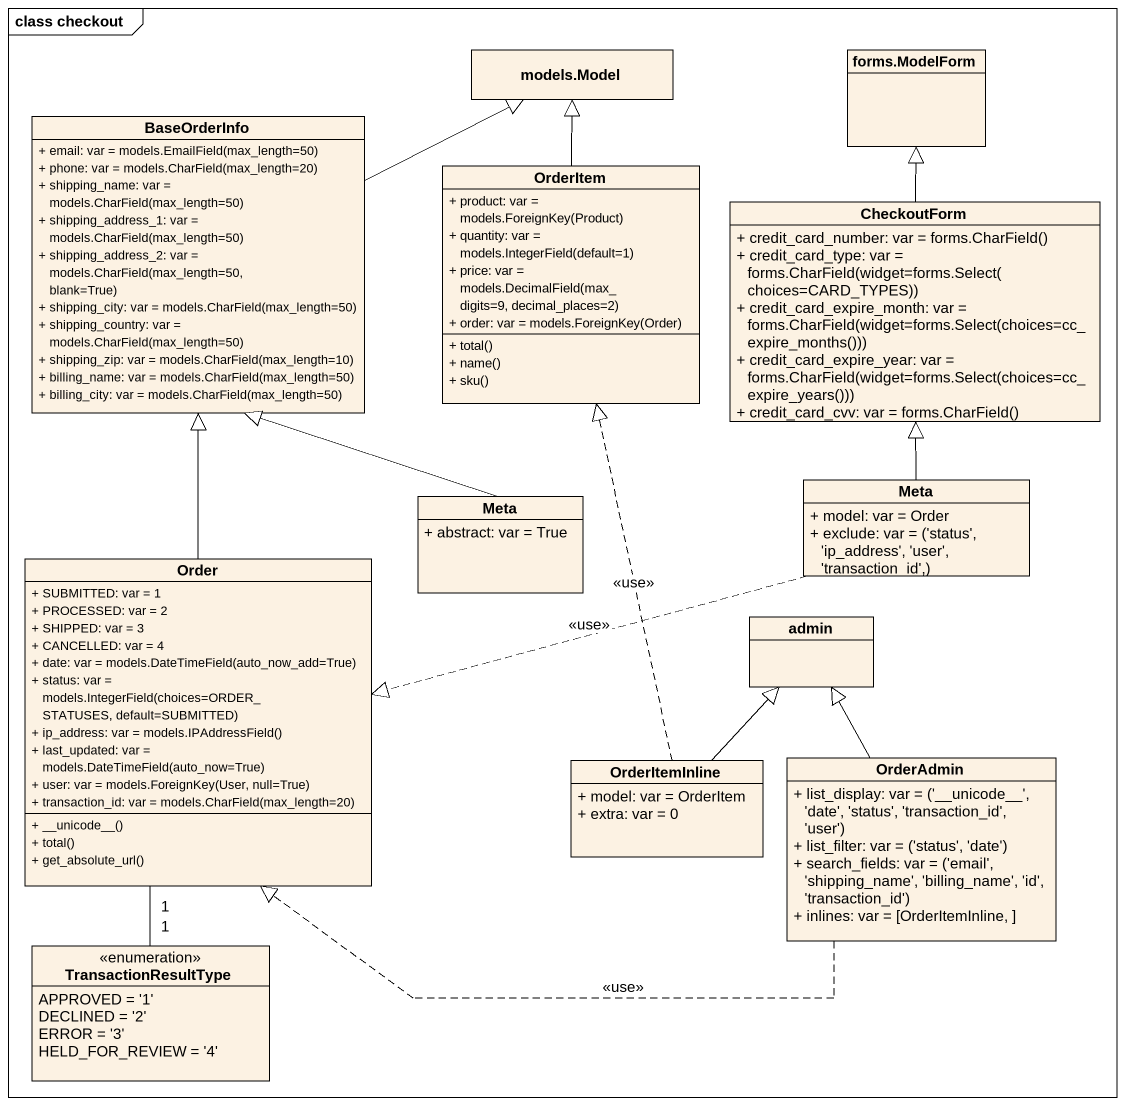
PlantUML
@startuml
mainframe class checkout
hide circle
hide empty members
skinparam classAttributeIconSize 0
class "models.Model" as models_Model
class "forms.ModelForm" as forms_ModelForm
class BaseOrderInfo {
  {field} + email: var = models.EmailField(max_length=50)
  {field} + phone: var = models.CharField(max_length=20)
  {field} + shipping_name: var = models.CharField(max_length=50)
  {field} + shipping_address_1: var = models.CharField(max_length=50)
  {field} + shipping_address_2: var = models.CharField(max_length=50, blank=True)
  {field} + shipping_city: var = models.CharField(max_length=50)
  {field} + shipping_country: var = models.CharField(max_length=50)
  {field} + shipping_zip: var = models.CharField(max_length=10)
  {field} + billing_name: var = models.CharField(max_length=50)
  {field} + billing_city: var = models.CharField(max_length=50)
}
class OrderItem {
  {field} + product: var = models.ForeignKey(Product)
  {field} + quantity: var = models.IntegerField(default=1)
  {field} + price: var = models.DecimalField(max_digits=9, decimal_places=2)
  {field} + order: var = models.ForeignKey(Order)
  + total()
  + name()
  + sku()
}
class CheckoutForm {
  {field} + credit_card_number: var = forms.CharField()
  {field} + credit_card_type: var = forms.CharField(widget=forms.Select(choices=CARD_TYPES))
  {field} + credit_card_expire_month: var = forms.CharField(widget=forms.Select(choices=cc_expire_months()))
  {field} + credit_card_expire_year: var = forms.CharField(widget=forms.Select(choices=cc_expire_years()))
  {field} + credit_card_cvv: var = forms.CharField()
}
class Meta {
  + abstract: var = True
}
class "Meta" as Meta_2 {
  + model: var = Order
  {field} + exclude: var = ('status', 'ip_address', 'user', 'transaction_id',)
}
class Order {
  + SUBMITTED: var = 1
  + PROCESSED: var = 2
  + SHIPPED: var = 3
  + CANCELLED: var = 4
  {field} + date: var = models.DateTimeField(auto_now_add=True)
  {field} + status: var = models.IntegerField(choices=ORDER_STATUSES, default=SUBMITTED)
  {field} + ip_address: var = models.IPAddressField()
  {field} + last_updated: var = models.DateTimeField(auto_now=True)
  {field} + user: var = models.ForeignKey(User, null=True)
  {field} + transaction_id: var = models.CharField(max_length=20)
  + ~__unicode~__()
  + total()
  + get_absolute_url()
}
class admin
class OrderAdmin {
  {field} + list_display: var = ('~__unicode~__', 'date', 'status', 'transaction_id', 'user')
  {field} + list_filter: var = ('status', 'date')
  {field} + search_fields: var = ('email', 'shipping_name', 'billing_name', 'id', 'transaction_id')
  + inlines: var = [OrderItemInline, ]
}
class OrderItemInline {
  + model: var = OrderItem
  + extra: var = 0
}
enum TransactionResultType {
  APPROVED = '1'
  DECLINED = '2'
  ERROR = '3'
  HELD_FOR_REVIEW = '4'
}
BaseOrderInfo -right-|> models_Model
OrderItem -up-|> models_Model
CheckoutForm -up-|> forms_ModelForm
Meta -up-|> BaseOrderInfo
Meta_2 -up-|> CheckoutForm
Meta_2 .left.|> Order : <<use>>
Order -up-|> BaseOrderInfo
OrderAdmin .left.|> Order : <<use>>
OrderAdmin -up-|> admin
OrderItemInline .up.|> OrderItem : <<use>>
OrderItemInline -up-|> admin
TransactionResultType "1" -up- "1" Order
@enduml
